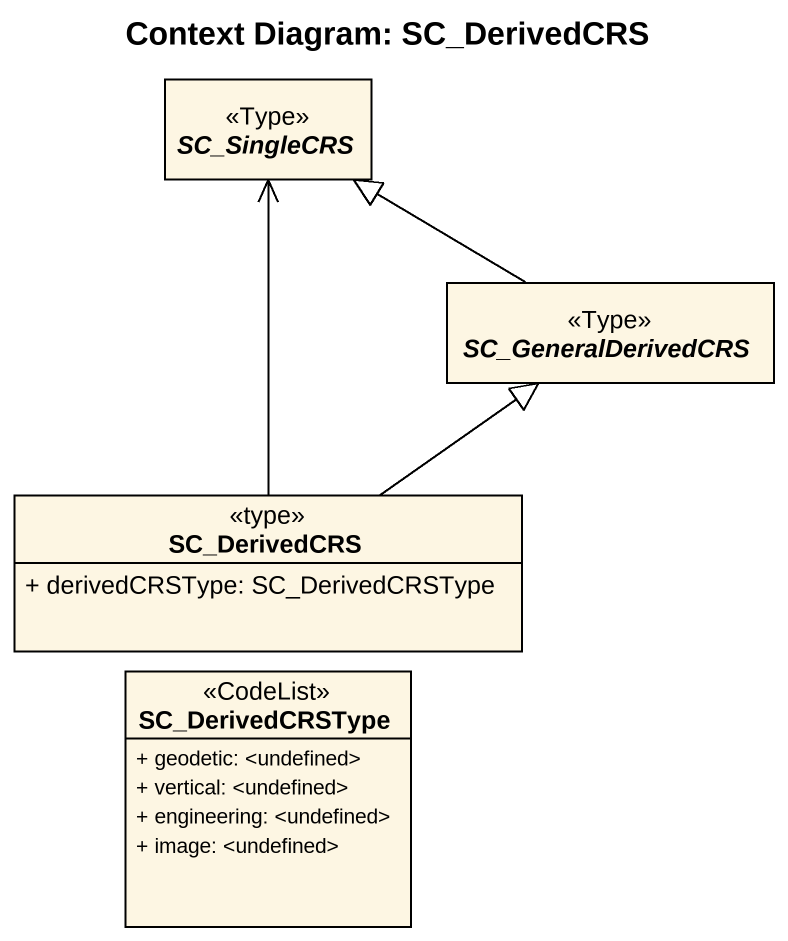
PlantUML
@startuml
title Context Diagram: SC_DerivedCRS
hide circle
hide empty members
skinparam classAttributeIconSize 0
abstract class SC_SingleCRS <<Type>>
abstract class SC_GeneralDerivedCRS <<Type>>
class SC_DerivedCRS <<type>> {
  + derivedCRSType: SC_DerivedCRSType
}
class SC_DerivedCRSType <<CodeList>> {
  + geodetic: <undefined>
  + vertical: <undefined>
  + engineering: <undefined>
  + image: <undefined>
}
SC_SingleCRS <-- SC_DerivedCRS
SC_GeneralDerivedCRS -left-|> SC_SingleCRS
SC_DerivedCRS -up-|> SC_GeneralDerivedCRS
@enduml
